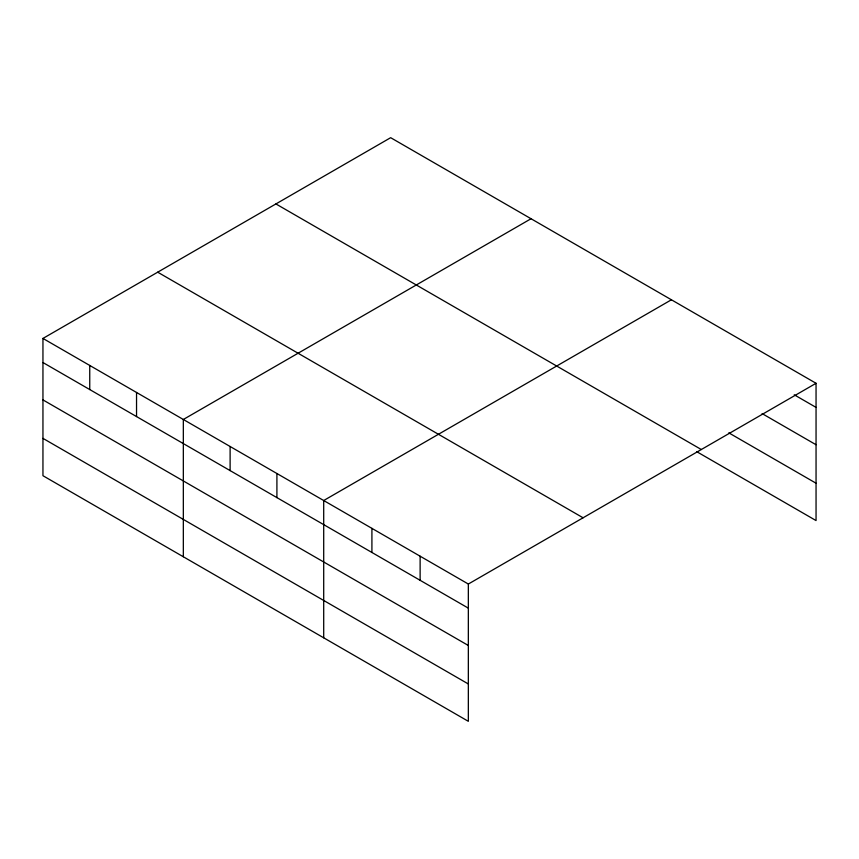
<?xml version="1.0" encoding="UTF-8"?>
<svg xmlns="http://www.w3.org/2000/svg" width="859" height="859" viewBox="0 0 859 859"><rect width="100%" height="100%" fill="white"/><g stroke="black" fill="none" stroke-linecap="round" stroke-linejoin="round"><path stroke-width="1.29" d="M42.95 338.435L468.338 584.034L468.338 721.313L42.95 475.714L42.95 338.435L390.662 137.687L816.05 383.286L816.05 520.565L696.67 451.641M531.045 218.734L183.332 419.482L183.332 556.761M671.416 299.78L323.703 500.529L323.703 637.808M468.338 584.034L816.05 383.286M794.242 394.796L816.05 407.391M762.105 413.587L816.05 444.737M728.808 432.85L816.05 483.22M275.922 203.937L701.309 449.525M157.691 272.185L583.078 517.784M42.95 362.541L468.338 608.14M42.95 399.897L468.338 645.485M42.95 438.369L468.338 683.968M420.126 556.202L420.126 580.308M371.915 528.36L371.915 552.477M276.909 473.513L276.909 497.619M230.115 446.497L230.115 470.603M136.538 392.466L136.538 416.572M89.744 365.451L89.744 389.557"/></g></svg>
